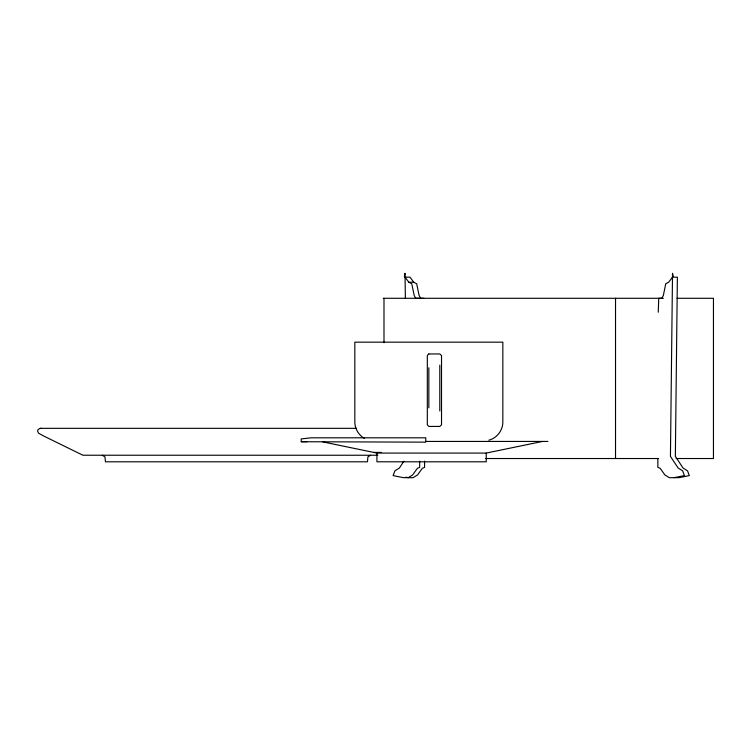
<?xml version="1.0" encoding="UTF-8"?>
<svg xmlns="http://www.w3.org/2000/svg" width="751" height="751" viewBox="0 0 751 751"><rect width="100%" height="100%" fill="white"/><g stroke="black" fill="none" stroke-linecap="round" stroke-linejoin="round"><path stroke-width="1.13" d="M419.631 461.133L419.678 467.375L417.378 468.305L412.637 474.951L408.131 477.72M424.55 461.133L424.587 467.375L422.287 468.305L417.547 474.951L413.041 477.72L403.249 477.645L393.12 475.599L394.885 470.858L399.382 468.033L403.878 461.236M658.261 312.219L658.73 298.288L661.903 298.241L663.368 295.368L665.771 283.747L668.662 282.235L673.14 276.255L672.52 273.28L670.436 456.383L678.153 468.033L682.65 470.858L684.414 475.599L674.276 477.645M488.854 440.189C496.918 438.124 502.935 430.285 502.841 421.959L502.841 342.165L354.829 342.165L354.829 421.959C354.81 428.577 358.527 435.007 364.273 438.312M322.93 441.917L376.918 453.078L486.235 453.078L542.522 441.438M370.553 455.247L367.877 456.946L367.474 461.799L105.422 461.799L105.009 456.946L102.333 455.247M356.556 428.333L40.329 428.333L38.17 429.412L37.55 431.102L38.611 433.233L43.671 436.012L82.882 455.228L377.791 455.247M405.071 277.166L409.99 277.166L413.782 282.235L416.674 283.747L419.077 295.368L420.551 298.241L423.714 298.288M672.464 277.166L677.374 277.166L675.356 456.383L683.063 468.033L687.559 470.858L689.324 475.599L679.195 477.645L669.404 477.72L664.898 474.951L660.157 468.305L657.857 467.375L657.867 458.786M405.371 298.203L405.014 273.28L404.385 276.255L408.863 282.235L413.782 282.235M383.226 298.288L663.33 298.288M677.073 298.288L713.45 298.288L713.45 458.523L676.144 458.523M425.789 441.438L547.93 441.438M301.217 441.729L425.761 442.151L425.761 437.805L311.205 437.805L301.217 438.922L301.217 441.729L307.037 441.729M373.857 452.402L381.226 452.402M485.418 458.523L658.665 458.523M418.805 298.288L415.632 298.241L414.158 295.368L411.764 283.747L408.863 282.235M40.329 428.333L41.549 428.502M405.925 477.138L408.168 477.645M615.529 298.288L615.529 458.523M486.235 453.078L486.235 461.799L376.918 461.799L376.918 453.078M439.804 365.155L439.804 410.975M428.84 367.783L428.84 407.868M383.996 298.288L383.996 342.738M428.84 353.956L427.319 355.57L427.319 424.813L428.84 426.427L439.804 426.427L441.522 424.813L441.522 355.57L439.804 353.956L428.84 353.956"/></g></svg>
